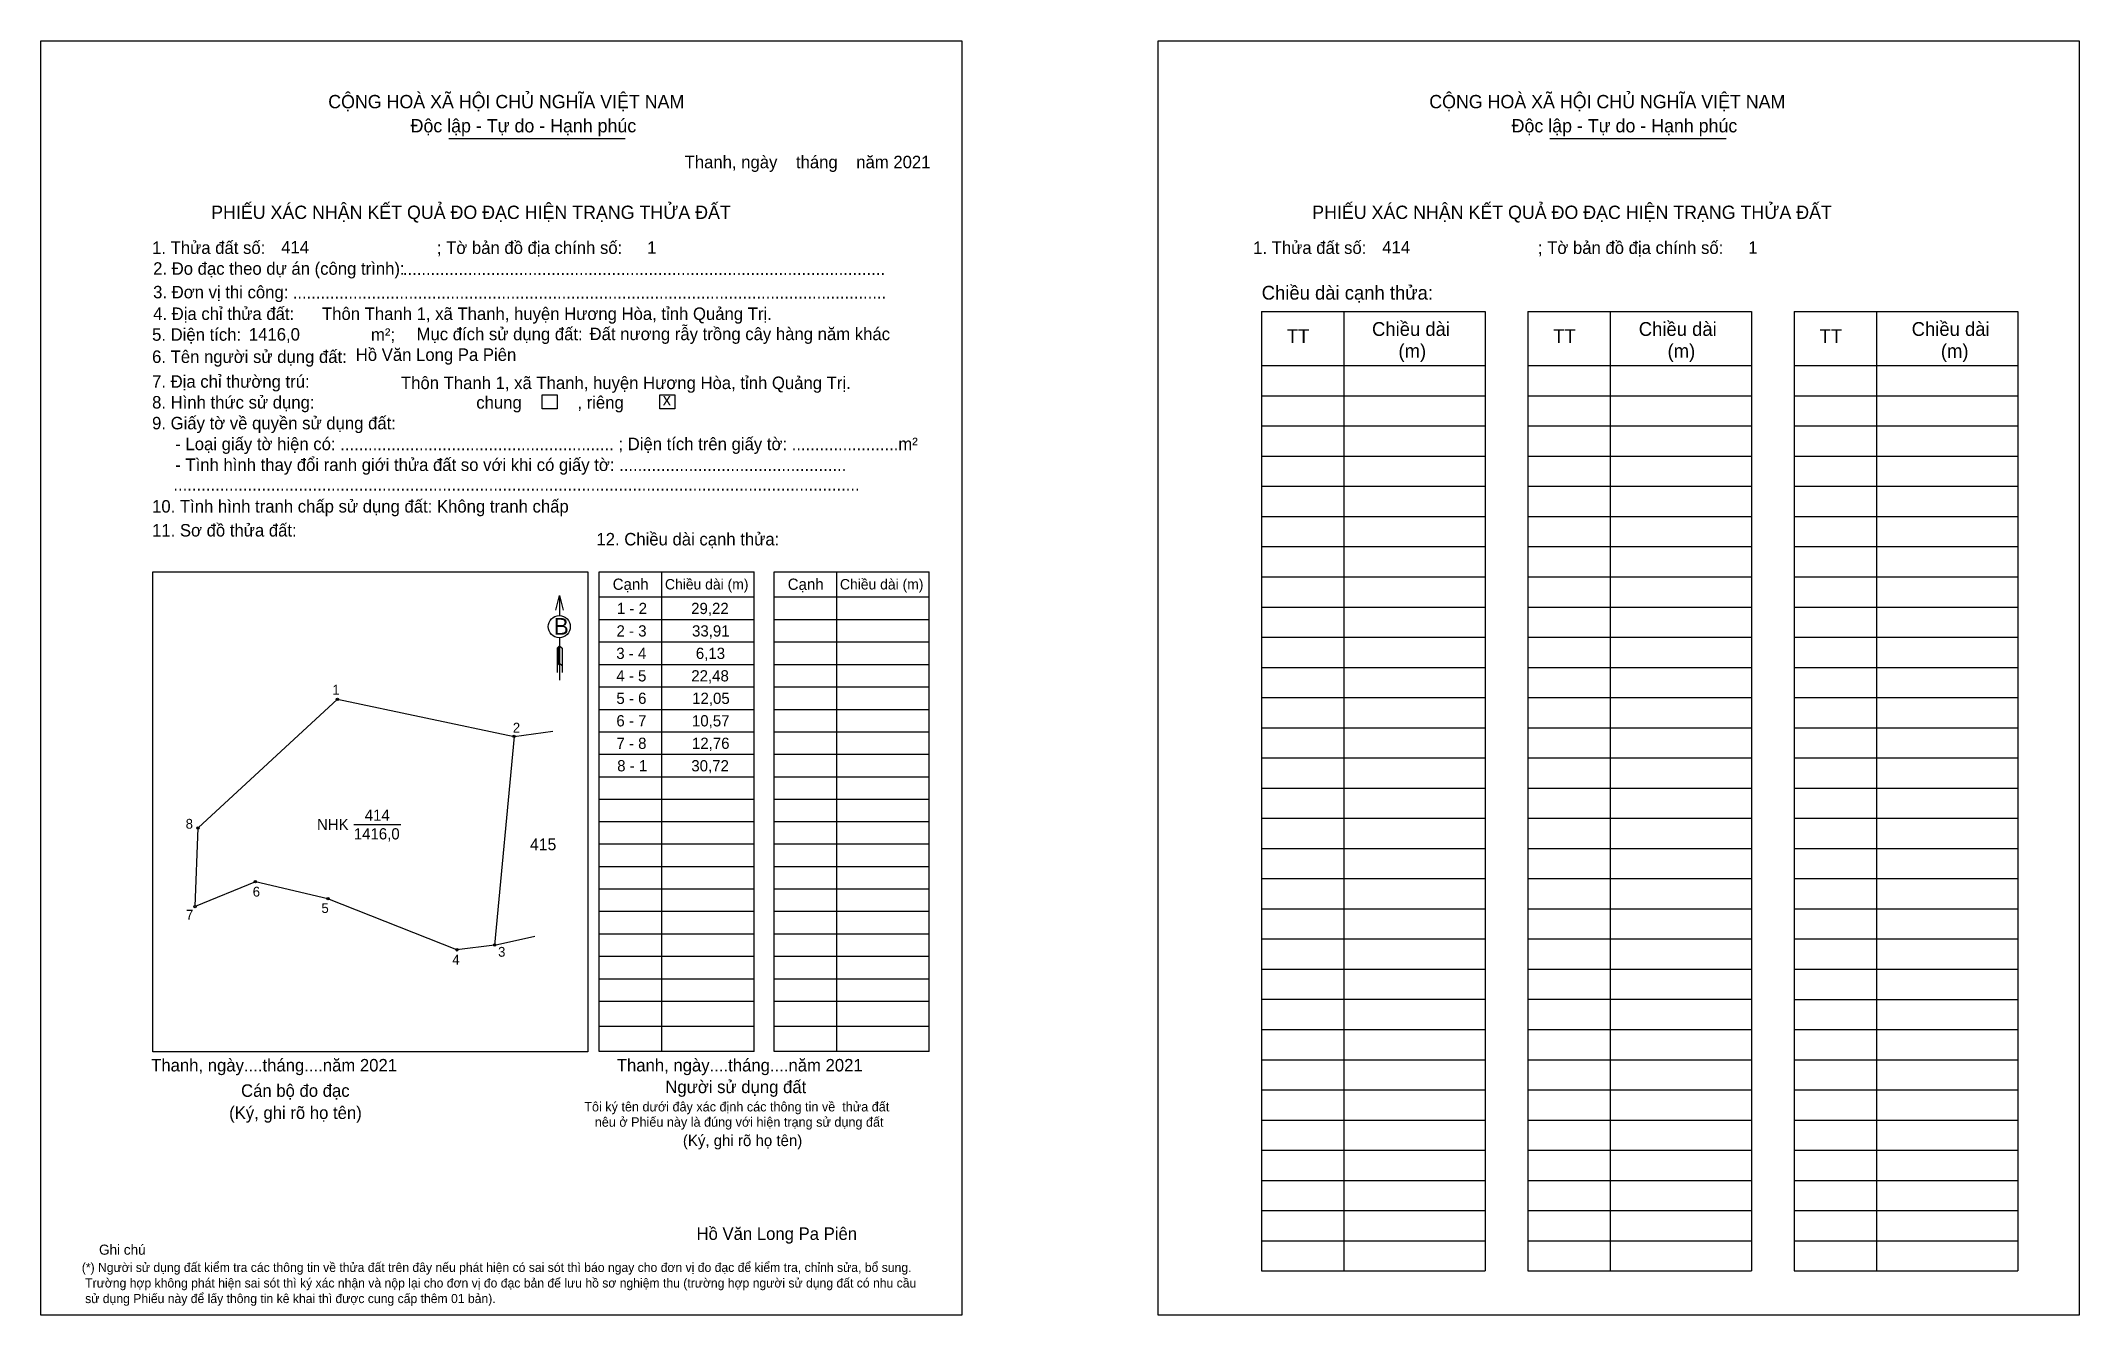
# Model space of a CAD drawing. Extents: x 543902 to 544232, y 1822450 to 1822656.
import ezdxf

# ---------------------------------------------------------------- set-up
doc = ezdxf.new("R2010")
doc.units = 0
for name, color, linetype in [('CanhThua', 7, 'Continuous'), ('kqddKhungInTrang1', 7, 'Continuous'), ('kqddKhungInTrang2', 7, 'Continuous'), ('kqddNoiDung', 7, 'Continuous'), ('kqddTemplate', 7, 'Continuous'), ('MocDinhThua', 7, 'Continuous'), ('NhanDiaChinhThua', 7, 'Continuous'), ('NhanTuCan', 7, 'Continuous'), ('RauThua', 7, 'Continuous'), ('SoHieuDinhThua', 7, 'Continuous')]:
    doc.layers.add(name, color=color, linetype=linetype)

msp = doc.modelspace()

# ---------------------------------------------------------------- linework, layer by layer
at = {"layer": 'CanhThua'}
for p, q in [((543927.61, 1822528.86), (543950.19, 1822549.7)), ((543950.19, 1822549.7), (543978.78, 1822543.68)), ((543978.78, 1822543.68), (543975.63, 1822509.91)), ((543927.13, 1822516.12), (543927.61, 1822528.86)), ((543936.9, 1822520.14), (543927.13, 1822516.12)), ((543948.64, 1822517.4), (543936.9, 1822520.14)), ((543969.54, 1822509.13), (543948.64, 1822517.4)), ((543975.63, 1822509.91), (543969.54, 1822509.13))]:
    msp.add_line(p, q, dxfattribs=at)
at = {"layer": 'kqddKhungInTrang1'}
msp.add_lwpolyline([(543902.13, 1822656.3), (544051.3, 1822656.3), (544051.3, 1822449.98), (543902.13, 1822449.98)], close=True, dxfattribs=at)
at = {"layer": 'kqddKhungInTrang2'}
msp.add_lwpolyline([(544083.12, 1822656.3), (544232.29, 1822656.3), (544232.29, 1822449.98), (544083.12, 1822449.98)], close=True, dxfattribs=at)
at = {"layer": 'kqddTemplate'}
for p, q in [((543968.2, 1822640.5), (543996.77, 1822640.5)), ((544146.53, 1822640.5), (544175.1, 1822640.5)), ((544099.82, 1822612.46), (544136.09, 1822612.46)), ((544099.82, 1822612.46), (544099.82, 1822457.14)), ((544113.17, 1822612.46), (544113.17, 1822457.14)), ((544136.09, 1822612.46), (544136.09, 1822457.14)), ((544142.96, 1822612.46), (544142.96, 1822457.14)), ((544142.96, 1822612.46), (544179.23, 1822612.46)), ((544156.31, 1822612.46), (544156.31, 1822457.14)), ((544179.23, 1822612.46), (544179.23, 1822457.14)), ((544186.1, 1822612.46), (544186.1, 1822457.14)), ((544186.1, 1822612.46), (544222.37, 1822612.46)), ((544199.45, 1822612.46), (544199.45, 1822457.14)), ((544222.37, 1822612.46), (544222.37, 1822457.14)), ((544099.82, 1822603.72), (544136.09, 1822603.72)), ((544142.96, 1822603.72), (544179.23, 1822603.72)), ((544186.1, 1822603.72), (544222.37, 1822603.72)), ((544099.82, 1822598.83), (544136.09, 1822598.83)), ((544142.96, 1822598.83), (544179.23, 1822598.83)), ((544186.1, 1822598.83), (544222.37, 1822598.83)), ((544099.82, 1822593.95), (544136.09, 1822593.95)), ((544142.96, 1822593.95), (544179.23, 1822593.95)), ((544186.1, 1822593.95), (544222.37, 1822593.95)), ((544099.82, 1822589.06), (544136.09, 1822589.06)), ((544142.96, 1822589.06), (544179.23, 1822589.06)), ((544186.1, 1822589.06), (544222.37, 1822589.06)), ((544099.82, 1822584.18), (544136.09, 1822584.18)), ((544142.96, 1822584.18), (544179.23, 1822584.18)), ((544186.1, 1822584.18), (544222.37, 1822584.18)), ((544099.82, 1822579.29), (544136.09, 1822579.29)), ((544142.96, 1822579.29), (544179.23, 1822579.29)), ((544186.1, 1822579.29), (544222.37, 1822579.29)), ((544099.82, 1822574.4), (544136.09, 1822574.4)), ((544142.96, 1822574.4), (544179.23, 1822574.4)), ((544186.1, 1822574.4), (544222.37, 1822574.4)), ((543992.55, 1822570.32), (544017.68, 1822570.32)), ((543992.55, 1822492.68), (543992.55, 1822570.32)), ((544002.66, 1822570.32), (544002.66, 1822492.68)), ((544017.68, 1822492.68), (544017.68, 1822570.32)), ((544020.9, 1822570.32), (544046.03, 1822570.32)), ((544020.9, 1822492.68), (544020.9, 1822570.32)), ((544031.01, 1822570.32), (544031.01, 1822492.68)), ((544046.03, 1822492.68), (544046.03, 1822570.32)), ((544099.82, 1822569.52), (544136.09, 1822569.52)), ((544142.96, 1822569.52), (544179.23, 1822569.52)), ((544186.1, 1822569.52), (544222.37, 1822569.52)), ((543986.15, 1822566.5), (543986.16, 1822563.24)), ((543992.55, 1822566.25), (544017.68, 1822566.25)), ((544020.9, 1822566.25), (544046.03, 1822566.25)), ((544099.82, 1822564.63), (544136.09, 1822564.63)), ((544142.96, 1822564.63), (544179.23, 1822564.63)), ((544186.1, 1822564.63), (544222.37, 1822564.63)), ((543992.55, 1822562.62), (544017.68, 1822562.62)), ((544020.9, 1822562.62), (544046.03, 1822562.62)), ((543986.16, 1822558.35), (543985.75, 1822557.95)), ((543986.16, 1822558.16), (543985.75, 1822557.76)), ((543986.16, 1822557.98), (543985.75, 1822557.58)), ((543985.75, 1822557.95), (543985.75, 1822554.02)), ((543986.16, 1822557.79), (543985.75, 1822557.39)), ((543986.17, 1822557.6), (543985.75, 1822557.2)), ((543986.16, 1822559.66), (543986.17, 1822552.81)), ((543986.16, 1822558.35), (543986.59, 1822557.95)), ((543986.59, 1822557.95), (543986.59, 1822554.02)), ((543992.55, 1822558.98), (544017.68, 1822558.98)), ((544020.9, 1822558.98), (544046.03, 1822558.98)), ((544099.82, 1822559.75), (544136.09, 1822559.75)), ((544142.96, 1822559.75), (544179.23, 1822559.75)), ((544186.1, 1822559.75), (544222.37, 1822559.75)), ((543986.17, 1822557.42), (543985.75, 1822557.02)), ((543986.17, 1822557.23), (543985.75, 1822556.83)), ((543986.17, 1822557.05), (543985.75, 1822556.64)), ((543986.17, 1822556.86), (543985.75, 1822556.46)), ((543986.17, 1822556.67), (543985.75, 1822556.27)), ((543986.17, 1822556.49), (543985.75, 1822556.09)), ((543986.17, 1822556.3), (543985.75, 1822555.9)), ((543986.17, 1822556.12), (543985.75, 1822555.71)), ((543986.17, 1822555.93), (543985.75, 1822555.53)), ((543986.17, 1822555.74), (543985.75, 1822555.34)), ((543986.17, 1822555.56), (543985.75, 1822555.16)), ((543986.17, 1822555.56), (543986.59, 1822555.16)), ((543992.55, 1822555.34), (544017.68, 1822555.34)), ((544020.9, 1822555.34), (544046.03, 1822555.34)), ((544099.82, 1822554.86), (544136.09, 1822554.86)), ((544142.96, 1822554.86), (544179.23, 1822554.86)), ((544186.1, 1822554.86), (544222.37, 1822554.86)), ((543992.55, 1822551.7), (544017.68, 1822551.7)), ((544020.9, 1822551.7), (544046.03, 1822551.7)), ((543992.55, 1822548.06), (544017.68, 1822548.06)), ((544020.9, 1822548.06), (544046.03, 1822548.06)), ((544099.82, 1822549.97), (544136.09, 1822549.97)), ((544142.96, 1822549.97), (544179.23, 1822549.97)), ((544186.1, 1822549.97), (544222.37, 1822549.97)), ((543992.55, 1822544.42), (544017.68, 1822544.42)), ((544020.9, 1822544.42), (544046.03, 1822544.42)), ((544099.82, 1822545.09), (544136.09, 1822545.09)), ((544142.96, 1822545.09), (544179.23, 1822545.09)), ((544186.1, 1822545.09), (544222.37, 1822545.09)), ((543992.55, 1822540.78), (544017.68, 1822540.78)), ((544020.9, 1822540.78), (544046.03, 1822540.78)), ((544099.82, 1822540.2), (544136.09, 1822540.2)), ((544142.96, 1822540.2), (544179.23, 1822540.2)), ((544186.1, 1822540.2), (544222.37, 1822540.2)), ((543992.55, 1822537.15), (544017.68, 1822537.15)), ((544020.9, 1822537.15), (544046.03, 1822537.15)), ((544099.82, 1822535.32), (544136.09, 1822535.32)), ((544142.96, 1822535.32), (544179.23, 1822535.32)), ((544186.1, 1822535.32), (544222.37, 1822535.32)), ((543992.55, 1822533.51), (544017.68, 1822533.51)), ((544020.9, 1822533.51), (544046.03, 1822533.51)), ((544017.68, 1822529.87), (543992.55, 1822529.87)), ((544046.03, 1822529.87), (544020.9, 1822529.87)), ((544099.82, 1822530.43), (544136.09, 1822530.43)), ((544142.96, 1822530.43), (544179.23, 1822530.43)), ((544186.1, 1822530.43), (544222.37, 1822530.43)), ((544017.68, 1822526.23), (543992.55, 1822526.23)), ((544046.03, 1822526.23), (544020.9, 1822526.23)), ((544099.82, 1822525.55), (544136.09, 1822525.55)), ((544142.96, 1822525.54), (544179.23, 1822525.54)), ((544186.1, 1822525.54), (544222.37, 1822525.54)), ((544017.68, 1822522.59), (543992.55, 1822522.59)), ((544046.03, 1822522.59), (544020.9, 1822522.59)), ((544017.68, 1822518.95), (543992.55, 1822518.95)), ((544046.03, 1822518.95), (544020.9, 1822518.95)), ((544099.82, 1822520.66), (544136.09, 1822520.66)), ((544142.96, 1822520.66), (544179.23, 1822520.66)), ((544186.1, 1822520.66), (544222.37, 1822520.66)), ((544017.68, 1822515.32), (543992.55, 1822515.32)), ((544046.03, 1822515.32), (544020.9, 1822515.32)), ((544099.82, 1822515.77), (544136.09, 1822515.77)), ((544142.96, 1822515.77), (544179.23, 1822515.77)), ((544186.1, 1822515.77), (544222.37, 1822515.77)), ((544017.68, 1822511.68), (543992.55, 1822511.68)), ((544046.03, 1822511.68), (544020.9, 1822511.68)), ((544099.82, 1822510.89), (544136.09, 1822510.89)), ((544142.96, 1822510.89), (544179.23, 1822510.89)), ((544186.1, 1822510.89), (544222.37, 1822510.89)), ((544017.68, 1822508.04), (543992.55, 1822508.04)), ((544046.03, 1822508.04), (544020.9, 1822508.04)), ((544099.82, 1822506), (544136.09, 1822506)), ((544142.96, 1822506), (544179.23, 1822506)), ((544186.1, 1822506), (544222.37, 1822506)), ((544017.68, 1822504.4), (543992.55, 1822504.4)), ((544046.03, 1822504.4), (544020.9, 1822504.4)), ((544017.68, 1822500.76), (543992.55, 1822500.76)), ((544046.03, 1822500.76), (544020.9, 1822500.76)), ((544099.82, 1822501.12), (544136.09, 1822501.12)), ((544142.96, 1822501.12), (544179.23, 1822501.12)), ((544186.1, 1822501.11), (544222.37, 1822501.11)), ((544017.68, 1822496.72), (543992.55, 1822496.72)), ((544046.03, 1822496.72), (544020.9, 1822496.72)), ((544099.82, 1822496.23), (544136.09, 1822496.23)), ((544142.96, 1822496.23), (544179.23, 1822496.23)), ((544186.1, 1822496.23), (544222.37, 1822496.23)), ((544017.68, 1822492.68), (543992.55, 1822492.68)), ((544046.03, 1822492.68), (544020.9, 1822492.68)), ((544099.82, 1822491.34), (544136.09, 1822491.34)), ((544142.96, 1822491.34), (544179.23, 1822491.34)), ((544186.1, 1822491.34), (544222.37, 1822491.34)), ((544099.82, 1822486.46), (544136.09, 1822486.46)), ((544142.96, 1822486.46), (544179.23, 1822486.46)), ((544186.1, 1822486.46), (544222.37, 1822486.46)), ((544099.82, 1822481.57), (544136.09, 1822481.57)), ((544142.96, 1822481.57), (544179.23, 1822481.57)), ((544186.1, 1822481.57), (544222.37, 1822481.57)), ((544099.82, 1822476.69), (544136.09, 1822476.69)), ((544142.96, 1822476.69), (544179.23, 1822476.69)), ((544186.1, 1822476.69), (544222.37, 1822476.69)), ((544099.82, 1822471.8), (544136.09, 1822471.8)), ((544142.96, 1822471.8), (544179.23, 1822471.8)), ((544186.1, 1822471.8), (544222.37, 1822471.8)), ((544099.82, 1822466.91), (544136.09, 1822466.91)), ((544142.96, 1822466.91), (544179.23, 1822466.91)), ((544186.1, 1822466.91), (544222.37, 1822466.91)), ((544099.82, 1822462.03), (544136.09, 1822462.03)), ((544142.96, 1822462.03), (544179.23, 1822462.03)), ((544186.1, 1822462.03), (544222.37, 1822462.03)), ((544099.82, 1822457.14), (544136.09, 1822457.14)), ((544142.96, 1822457.14), (544179.23, 1822457.14)), ((544186.1, 1822457.14), (544222.37, 1822457.14))]:
    msp.add_line(p, q, dxfattribs=at)
for points in [[(543983.32, 1822598.99), (543985.75, 1822598.99), (543985.75, 1822596.73), (543983.32, 1822596.73)], [(544002.41, 1822598.99), (544004.84, 1822598.99), (544004.84, 1822596.73), (544002.41, 1822596.73)], [(543920.28, 1822570.32), (543990.76, 1822570.32), (543990.76, 1822492.61), (543920.28, 1822492.61)]]:
    msp.add_lwpolyline(points, close=True, dxfattribs=at)
msp.add_lwpolyline([(543985.56, 1822564.14), (543986.15, 1822566.5), (543986.74, 1822564.14)], dxfattribs=at)
msp.add_circle((543986.11, 1822561.45), 1.79, dxfattribs=at)
at = {"layer": 'MocDinhThua'}
for centre in [(543950.19, 1822549.7), (543978.78, 1822543.68), (543927.61, 1822528.86), (543936.9, 1822520.14), (543927.13, 1822516.12), (543948.64, 1822517.4), (543969.54, 1822509.13), (543975.63, 1822509.91)]:
    msp.add_circle(centre, 0.191, dxfattribs=at)
at = {"layer": 'NhanDiaChinhThua'}
msp.add_line((543952.83, 1822529.42), (543960.47, 1822529.42), dxfattribs=at)
at = {"layer": 'RauThua'}
for p, q in [((543978.78, 1822543.68), (543985.08, 1822544.51)), ((543975.63, 1822509.91), (543982.15, 1822511.34))]:
    msp.add_line(p, q, dxfattribs=at)

# ---------------------------------------------------------------- texts
at = {"layer": 'kqddNoiDung'}
for s, height, p in [('Thanh, ngày    tháng    năm 2021  ', 2.0214, (544006.41, 1822635.66)), ('414', 2.021, (543941.07, 1822621.87)), ('1', 2.02, (544000.35, 1822621.81)), ('414', 2.021, (544119.4, 1822621.87)), ('1', 2.02, (544178.68, 1822621.81)), ('........................................................................................................', 2.02135, (543960.77, 1822618.38)), ('................................................................................................................................', 2.02135, (543942.94, 1822614.56)), ('1416,0', 2.021, (543935.84, 1822607.76)), ('Đất nương rẫy trồng cây hàng năm khác', 2.0214, (543991.02, 1822607.83)), ('Hồ Văn Long Pa Piên', 2.0214, (543953.15, 1822604.47)), ('Thôn Thanh 1, xã Thanh, huyện Hương Hòa, tỉnh Quảng Trị.', 2.0214, (543960.47, 1822599.91)), ('x', 2.02, (544002.86, 1822597.26)), ('1 - 2', 1.819, (543995.45, 1822563.49)), ('29,22', 1.819, (544007.47, 1822563.49)), ('2 - 3', 1.819, (543995.38, 1822559.85)), ('33,91', 1.819, (544007.61, 1822559.85)), ('3 - 4', 1.819, (543995.34, 1822556.22)), ('6,13', 1.819, (544008.23, 1822556.22)), ('4 - 5', 1.819, (543995.35, 1822552.58)), ('22,48', 1.819, (544007.49, 1822552.58)), ('5 - 6', 1.819, (543995.36, 1822548.94)), ('12,05', 1.819, (544007.63, 1822548.94)), ('6 - 7', 1.819, (543995.36, 1822545.3)), ('10,57', 1.819, (544007.6, 1822545.3)), ('7 - 8', 1.819, (543995.37, 1822541.66)), ('12,76', 1.819, (544007.6, 1822541.66)), ('8 - 1', 1.819, (543995.49, 1822538.02)), ('30,72', 1.819, (544007.5, 1822538.02)), ('Thanh, ngày....tháng....năm 2021', 2.0214, (543920.01, 1822489.44)), ('Thanh, ngày....tháng....năm 2021', 2.0214, (543995.43, 1822489.44)), ('Hồ Văn Long Pa Piên', 2.0214, (544008.34, 1822462.17))]:
    msp.add_text(s, height=height, dxfattribs=at).set_placement(p)
at = {"layer": 'kqddTemplate'}
for s, height, p in [('CỘNG HOÀ XÃ HỘI CHỦ NGHĨA VIỆT NAM', 2.1561, (543948.69, 1822645.37)), ('CỘNG HOÀ XÃ HỘI CHỦ NGHĨA VIỆT NAM', 2.1561, (544127.02, 1822645.37)), ('Độc lập - Tự do - Hạnh phúc', 2.1561, (543962.03, 1822641.47)), ('Độc lập - Tự do - Hạnh phúc', 2.1561, (544140.36, 1822641.47)), ('PHIẾU XÁC NHẬN KẾT QUẢ ĐO ĐẠC HIỆN TRẠNG THỬA ĐẤT', 2.1561, (543929.73, 1822627.45)), ('PHIẾU XÁC NHẬN KẾT QUẢ ĐO ĐẠC HIỆN TRẠNG THỬA ĐẤT', 2.1561, (544108.06, 1822627.45)), ('1. Thửa đất số:                                     ; Tờ bản đồ địa chính số:', 2.0214, (543920.16, 1822621.79)), ('1. Thửa đất số:                                     ; Tờ bản đồ địa chính số:', 2.0214, (544098.49, 1822621.79)), ('2. Đo đạc theo dự án (công trình): ', 2.0214, (543920.33, 1822618.42)), ('3. Đơn vị thi công: ', 2.0214, (543920.33, 1822614.6)), ('Chiều dài cạnh thửa:', 2.2336, (544099.88, 1822614.39)), ('4. Địa chỉ thửa đất:      Thôn Thanh 1, xã Thanh, huyện Hương Hòa, tỉnh Quảng Trị.', 2.0214, (543920.33, 1822611.1)), ('Chiều dài', 2.234, (544117.75, 1822608.52)), ('Chiều dài', 2.234, (544160.95, 1822608.52)), ('Chiều dài', 2.234, (544205.15, 1822608.52)), ('5. Diện tích:                            m²; ', 2.0214, (543920.16, 1822607.73)), ('Mục đích sử dụng đất:', 2.0214, (543963, 1822607.81)), ('TT', 2.234, (544103.94, 1822607.36)), ('(m)', 2.234, (544122.03, 1822604.97)), ('TT', 2.234, (544147.08, 1822607.36)), ('(m)', 2.234, (544165.61, 1822604.97)), ('TT', 2.234, (544190.22, 1822607.36)), ('(m)', 2.234, (544209.88, 1822604.96)), ('6. Tên người sử dụng đất:', 2.0214, (543920.16, 1822604.14)), ('7. Địa chỉ thường trú:', 2.0214, (543920.16, 1822600.13)), ('8. Hình thức sử dụng:', 2.0214, (543920.16, 1822596.76)), ('chung            , riêng', 2.0214, (543972.67, 1822596.74)), ('9. Giấy tờ về quyền sử dụng đất:', 2.0214, (543920.16, 1822593.39)), ('     - Loại giấy tờ hiện có: ........................................................... ; Diện tích trên giấy tờ: .......................m²', 2.02135, (543920.16, 1822590.02)), ('     - Tình hình thay đổi ranh giới thửa đất so với khi có giấy tờ: .................................................', 2.02135, (543920.16, 1822586.65)), ('10. Tình hình tranh chấp sử dụng đất: Không tranh chấp', 2.0214, (543920.16, 1822579.92)), ('....................................................................................................................................................', 2.02135, (543923.61, 1822583.46)), ('11. Sơ đồ thửa đất:', 2.0214, (543920.16, 1822576.04)), ('12. Chiều dài cạnh thửa:', 2.0214, (543992.13, 1822574.6)), ('Cạnh', 1.819, (543994.76, 1822567.41)), ('Chiều dài (m)', 1.6845, (544003.23, 1822567.47)), ('Cạnh', 1.819, (544023.11, 1822567.41)), ('Chiều dài (m)', 1.6845, (544031.57, 1822567.47)), ('B', 2.7, (543985.23, 1822560.15)), ('Cán bộ đo đạc', 2.0214, (543934.57, 1822485.33)), ('Người sử dụng đất', 2.0214, (544003.29, 1822485.93)), ('(Ký, ghi rõ họ tên)', 2.0214, (543932.64, 1822481.75)), ('Tôi ký tên dưới đây xác định các thông tin về  thửa đất ', 1.5281, (543990.16, 1822482.97)), ('nêu ở Phiếu này là đúng với hiện trạng sử dụng đất', 1.5281, (543991.86, 1822480.49)), ('(Ký, ghi rõ họ tên)', 1.8192, (544006.13, 1822477.36)), ('(*) Người sử dụng đất kiểm tra các thông tin về thửa đất trên đây nếu phát hiện có sai sót thì báo ngay cho đơn vị đo đạc để kiểm tra, chỉnh sửa, bổ sung.', 1.47357, (543908.78, 1822456.98)), ('Ghi chú', 1.637, (543911.57, 1822459.77)), (' Trường hợp không phát hiện sai sót thì ký xác nhận và nộp lại cho đơn vị đo đạc bản để lưu hồ sơ nghiệm thu (trường hợp người sử dụng đất có nhu cầu', 1.47357, (543908.78, 1822454.46)), (' sử dụng Phiếu này để lấy thông tin kê khai thì được cung cấp thêm 01 bản).', 1.4736, (543908.78, 1822451.94))]:
    msp.add_text(s, height=height, dxfattribs=at).set_placement(p)
at = {"layer": 'NhanDiaChinhThua'}
for s, p in [('414', (543954.6, 1822530.03)), ('NHK', (543946.87, 1822528.51)), ('1416,0', (543952.83, 1822527))]:
    msp.add_text(s, height=1.817, dxfattribs=at).set_placement(p)
at = {"layer": 'NhanTuCan'}
msp.add_text('415', height=1.91, dxfattribs=at).set_placement((543981.37, 1822525.25))
at = {"layer": 'SoHieuDinhThua'}
for s, p in [('1', (543949.35, 1822550.44)), ('2', (543978.59, 1822544.3)), ('8', (543925.6, 1822528.74)), ('6', (543936.46, 1822517.75)), ('7', (543925.65, 1822514.02)), ('5', (543947.59, 1822515.09)), ('4', (543968.78, 1822506.75)), ('3', (543976.2, 1822508.01))]:
    msp.add_text(s, height=1.59, dxfattribs=at).set_placement(p)

doc.saveas('drawing.dxf')
